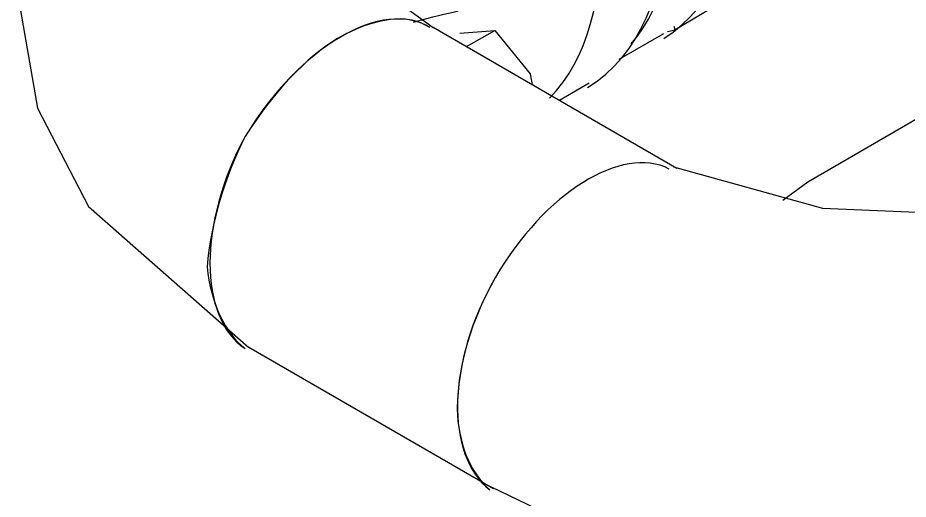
# Model space of a CAD drawing. Header units: inches. Extents: x 0.3 to 33.8, y 15.5 to 37.1.
# Drawn here: x 20.44 to 21.286, y 28.254 to 28.711 of the extents above; entities that cross this region are included whole.
import ezdxf

# ---------------------------------------------------------------- set-up
doc = ezdxf.new("R2010")
doc.units = ezdxf.units.IN
doc.header["$MEASUREMENT"] = 0

# ---------------------------------------------------------------- blocks, each defined once
blk = doc.blocks.new('60298_1')
at = {"transparency": 33554687}
for points in [[(20.65839, 29.06861), (20.50708, 28.93434), (20.45802, 28.84087), (20.44046, 28.73294), (20.45905, 28.62553), (20.50759, 28.53206), (20.65993, 28.39831)], [(20.79007, 28.74017), (20.79885, 28.72881), (20.835, 28.70196)], [(21.09733, 28.719), (21.0648, 28.69989)], [(21.06635, 28.56821), (20.835, 28.70196)], [(21.0648, 28.69989), (21.06377, 28.70299)], [(20.8603, 28.69679), (20.89335, 28.69937)], [(20.8665, 28.68388), (20.89335, 28.69937)], [(20.89335, 28.69937), (20.92692, 28.65806)], [(21.01161, 28.67201), (21.05395, 28.69628)], [(21.05757, 28.69834), (21.0648, 28.69989)], [(20.92692, 28.65806), (20.92898, 28.64773)], [(20.98321, 28.64928), (20.9548, 28.63276)], [(21.4299, 28.58628), (21.33695, 28.63999), (21.1908, 28.5553)], [(21.06325, 28.56976), (21.20475, 28.53051), (21.37619, 28.52328), (21.54609, 28.55272), (21.67726, 28.61107)], [(21.1908, 28.5553), (21.16705, 28.53774)], [(20.89232, 28.26404), (20.65993, 28.39831)], [(21.91997, 28.18038), (21.66951, 28.11067), (21.39375, 28.10137), (21.12315, 28.15353), (20.89025, 28.26559)]]:
    blk.add_lwpolyline(points, dxfattribs=at)
for points, knots in [([(21.05395, 28.69163), (21.15119, 28.75265), (21.15119, 28.93383), (21.05395, 29.09959), (20.95787, 29.26867), (20.80141, 29.3593), (20.7028, 29.30099)], [0, 0, 0, 0, 1, 1, 1, 2, 2, 2, 2]), ([(21.02297, 28.68646), (21.08892, 28.76296), (21.07583, 28.92128), (20.99199, 29.06344), (20.89592, 29.2329), (20.73946, 29.32353), (20.64083, 29.26484)], [0, 0, 0, 0, 1, 1, 1, 2, 2, 2, 2]), ([(20.98166, 28.64515), (21.08047, 28.70551), (21.08047, 28.88668), (20.98166, 29.05312), (20.88692, 29.22192), (20.73002, 29.31251), (20.6305, 29.25451)], [0, 0, 0, 0, 1, 1, 1, 2, 2, 2, 2]), ([(20.94551, 28.63482), (21.01848, 28.71007), (21.00675, 28.8713), (20.91969, 29.01697), (20.82497, 29.18615), (20.66807, 29.27674), (20.56853, 29.21836), (20.56999, 29.22011), (20.5687, 29.21934), (20.56337, 29.21836)], [0, 0, 0, 0, 1, 1, 1, 2, 2, 2, 3, 3, 3, 3]), ([(20.81641, 28.70712), (20.83446, 28.71207), (20.84766, 28.71562), (20.85772, 28.71745), (20.91219, 28.75287), (20.92105, 28.8434), (20.87838, 28.93951)], [0, 0, 0, 0, 1, 1, 1, 2, 2, 2, 2]), ([(20.8319, 28.70196), (20.78708, 28.72992), (20.70863, 28.68463), (20.65632, 28.59867), (20.637, 28.56058), (20.62395, 28.51665), (20.62017, 28.47474)], [0, 0, 0, 0, 1, 1, 1, 2, 2, 2, 2]), ([(20.74411, 28.69163), (20.71499, 28.67434), (20.68348, 28.64107), (20.65632, 28.59867), (20.61185, 28.51702), (20.61185, 28.42643), (20.65632, 28.39728)], [0, 0, 0, 0, 1, 1, 1, 2, 2, 2, 2]), ([(21.05912, 28.56769), (21.01443, 28.59075), (20.94066, 28.54519), (20.89387, 28.46441), (20.87141, 28.42524), (20.85835, 28.38132), (20.85772, 28.34047)], [0, 0, 0, 0, 1, 1, 1, 2, 2, 2, 2]), ([(21.05912, 28.56769), (21.01443, 28.59075), (20.94066, 28.54519), (20.89387, 28.46441), (20.84784, 28.38442), (20.84609, 28.29642), (20.8887, 28.26301)], [0, 0, 0, 0, 1, 1, 1, 2, 2, 2, 2])]:
    blk.add_open_spline(points, degree=3, knots=knots, dxfattribs=at)
for points in [[(20.8319, 28.70196), (20.81223, 28.7154), (20.78071, 28.71228), (20.74411, 28.69163)], [(20.62017, 28.47474), (20.62395, 28.44076), (20.637, 28.4119), (20.65632, 28.39728)], [(20.85772, 28.34047), (20.85835, 28.30772), (20.86988, 28.28002), (20.8887, 28.26301)]]:
    blk.add_open_spline(points, degree=3, dxfattribs=at)

msp = doc.modelspace()

# ---------------------------------------------------------------- block references
msp.add_blockref('60298_1', (0, 0))

doc.saveas('drawing.dxf')
